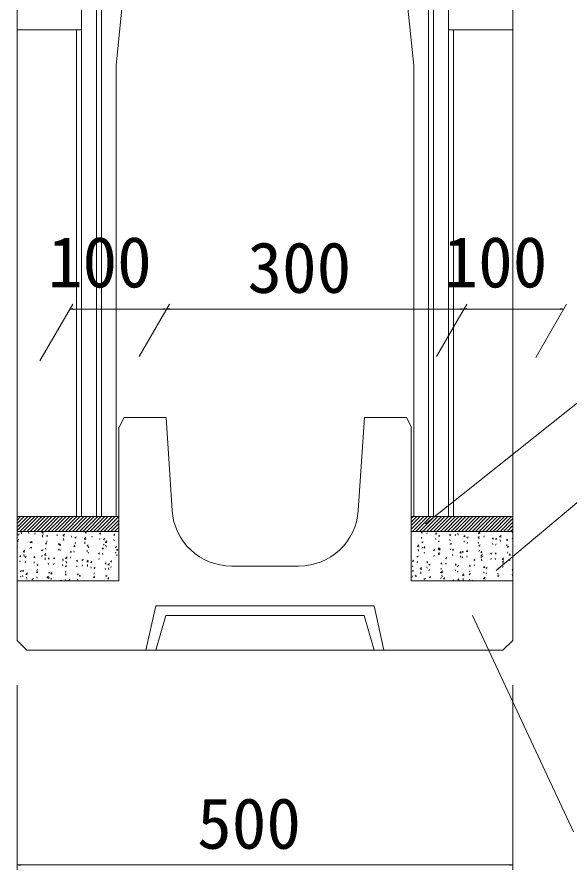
# Model space of a CAD drawing. Units: millimetres on the paper, scale 1:20. Extents: x 2 to 843, y -1 to 593.
# Drawn here: x 340.68 to 368.56, y 418.33 to 461.35 of the extents above; entities that cross this region are included whole.
import ezdxf
from ezdxf.enums import TextEntityAlignment as Align

# ---------------------------------------------------------------- set-up
doc = ezdxf.new("R2010")
doc.units = ezdxf.units.MM
for name, color, linetype, lineweight in [('0_2', 7, 'Continuous', 18), ('D-STR-DIM（寸法）', 7, 'Continuous', 18), ('D-STR-HTXT（旗揚げ）', 4, 'Continuous', 18), ('D-STR-STRn（構造物）', 5, 'Continuous', 18), ('D-STR-TXT（文字）', 7, 'Continuous', 18), ('D-STR（構造物外形線）', 1, 'Continuous', 18)]:
    doc.layers.add(name, color=color, linetype=linetype, lineweight=lineweight)
doc.styles.add('ＭＳ ゴシック', font='')
doc.styles.get('ＭＳ ゴシック').set_extended_font_data('MS Gothic')

msp = doc.modelspace()

# ---------------------------------------------------------------- linework, layer by layer
at = {"layer": '0_2'}
for p, q in [((343.344, 446.615), (343.494, 446.64)), ((343.494, 446.59), (343.344, 446.615)), ((348.068, 446.64), (348.218, 446.615)), ((348.218, 446.615), (348.068, 446.59)), ((348.218, 446.615), (348.368, 446.64)), ((348.368, 446.59), (348.218, 446.615)), ((363.068, 446.64), (363.218, 446.615)), ((363.218, 446.615), (363.068, 446.59)), ((363.218, 446.615), (363.368, 446.64)), ((363.368, 446.59), (363.218, 446.615)), ((368.093, 446.64), (368.243, 446.615)), ((368.243, 446.615), (368.093, 446.59)), ((340.683, 418.578), (340.833, 418.603)), ((340.833, 418.553), (340.683, 418.578)), ((365.533, 418.603), (365.683, 418.578)), ((365.683, 418.578), (365.533, 418.553))]:
    msp.add_line(p, q, dxfattribs=at)
at = {"layer": '0_2', "color": 9}
for p, q in [((343.344, 446.615), (343.364, 446.615)), ((348.218, 446.615), (348.198, 446.615)), ((348.218, 446.615), (348.238, 446.615)), ((363.218, 446.615), (363.198, 446.615)), ((363.218, 446.615), (363.238, 446.615)), ((368.243, 446.615), (368.223, 446.615)), ((340.683, 418.578), (340.703, 418.578)), ((365.683, 418.578), (365.663, 418.578))]:
    msp.add_line(p, q, dxfattribs=at)
at = {"layer": 'D-STR-DIM（寸法）'}
for p, q in [((341.838, 444.007), (343.488, 446.865)), ((348.198, 446.615), (343.364, 446.615)), ((346.838, 444.225), (348.362, 446.865)), ((346.838, 444.225), (348.362, 446.865)), ((348.238, 446.615), (363.198, 446.615)), ((361.838, 444.225), (363.362, 446.865)), ((361.838, 444.225), (363.362, 446.865)), ((363.238, 446.615), (368.223, 446.615)), ((366.838, 444.182), (368.387, 446.865)), ((340.683, 427.656), (340.683, 418.328)), ((365.683, 427.656), (365.683, 418.328)), ((340.703, 418.578), (365.663, 418.578))]:
    msp.add_line(p, q, dxfattribs=at)
at = {"layer": 'D-STR-HTXT（旗揚げ）'}
for p, q in [((361.273, 435.792), (374.308, 446.159)), ((364.844, 433.433), (373.49, 440.697)), ((363.652, 431.156), (368.736, 420.244))]:
    msp.add_line(p, q, dxfattribs=at)
at = {"layer": 'D-STR-STRn（構造物）'}
for p, q in [((340.683, 435.406), (340.683, 436.156)), ((340.683, 436.152), (340.688, 436.156)), ((340.683, 435.975), (340.864, 436.156)), ((340.683, 435.798), (341.041, 436.156)), ((340.683, 435.621), (341.218, 436.156)), ((340.683, 435.444), (341.395, 436.156)), ((340.822, 435.406), (341.572, 436.156)), ((340.998, 435.406), (341.748, 436.156)), ((341.175, 435.406), (341.925, 436.156)), ((341.352, 435.406), (342.102, 436.156)), ((341.529, 435.406), (342.279, 436.156)), ((341.705, 435.406), (342.455, 436.156)), ((341.882, 435.406), (342.632, 436.156)), ((342.059, 435.406), (342.809, 436.156)), ((342.236, 435.406), (342.986, 436.156)), ((342.413, 435.406), (343.163, 436.156)), ((342.589, 435.406), (343.339, 436.156)), ((342.766, 435.406), (343.516, 436.156)), ((342.943, 435.406), (343.693, 436.156)), ((343.12, 435.406), (343.87, 436.156)), ((343.296, 435.406), (344.046, 436.156)), ((343.473, 435.406), (344.223, 436.156)), ((343.65, 435.406), (344.4, 436.156)), ((343.827, 435.406), (344.577, 436.156)), ((344.004, 435.406), (344.754, 436.156)), ((344.18, 435.406), (344.93, 436.156)), ((344.357, 435.406), (345.107, 436.156)), ((344.534, 435.406), (345.284, 436.156)), ((344.711, 435.406), (345.461, 436.156)), ((344.887, 435.406), (345.637, 436.156)), ((345.064, 435.406), (345.808, 436.15)), ((345.241, 435.406), (345.808, 435.973)), ((345.418, 435.406), (345.808, 435.797)), ((360.558, 436.051), (360.663, 436.156)), ((360.558, 435.874), (360.84, 436.156)), ((360.558, 435.697), (361.017, 436.156)), ((360.558, 435.52), (361.194, 436.156)), ((360.621, 435.406), (361.371, 436.156)), ((360.797, 435.406), (361.547, 436.156)), ((360.974, 435.406), (361.724, 436.156)), ((361.151, 435.406), (361.901, 436.156)), ((361.328, 435.406), (362.078, 436.156)), ((361.504, 435.406), (362.254, 436.156)), ((361.681, 435.406), (362.431, 436.156)), ((361.858, 435.406), (362.608, 436.156)), ((362.035, 435.406), (362.785, 436.156)), ((362.212, 435.406), (362.962, 436.156)), ((362.388, 435.406), (363.138, 436.156)), ((362.565, 435.406), (363.315, 436.156)), ((362.742, 435.406), (363.492, 436.156)), ((362.919, 435.406), (363.669, 436.156)), ((363.095, 435.406), (363.845, 436.156)), ((363.272, 435.406), (364.022, 436.156)), ((363.449, 435.406), (364.199, 436.156)), ((363.626, 435.406), (364.376, 436.156)), ((363.803, 435.406), (364.553, 436.156)), ((363.979, 435.406), (364.729, 436.156)), ((364.156, 435.406), (364.906, 436.156)), ((364.333, 435.406), (365.083, 436.156)), ((364.51, 435.406), (365.26, 436.156)), ((364.686, 435.406), (365.436, 436.156)), ((364.863, 435.406), (365.613, 436.156)), ((365.04, 435.406), (365.683, 436.049)), ((365.217, 435.406), (365.683, 435.873)), ((365.683, 435.406), (365.683, 436.156)), ((340.683, 435.406), (345.808, 435.406)), ((340.683, 435.406), (340.683, 432.906)), ((340.906, 435.276), (340.894, 435.371)), ((341.276, 435.305), (341.264, 435.367)), ((341.926, 435.347), (341.983, 435.406)), ((343.406, 435.399), (343.412, 435.406)), ((343.406, 435.4), (343.466, 435.394)), ((344.124, 435.337), (344.172, 435.394)), ((344.46, 435.406), (344.492, 435.384)), ((345.595, 435.406), (345.808, 435.62)), ((345.771, 435.406), (345.808, 435.443)), ((365.683, 435.406), (360.558, 435.406)), ((361.06, 435.335), (361.108, 435.393)), ((361.853, 435.385), (361.85, 435.406)), ((363.94, 435.29), (364.018, 435.371)), ((364.235, 435.406), (364.258, 435.391)), ((365.394, 435.406), (365.683, 435.696)), ((365.57, 435.406), (365.683, 435.519)), ((365.645, 435.344), (365.683, 435.359)), ((365.683, 435.406), (365.683, 432.906)), ((340.683, 434.907), (340.724, 434.956)), ((340.727, 435.255), (340.797, 435.282)), ((340.727, 435.255), (340.777, 435.222)), ((340.738, 434.945), (340.758, 435.006)), ((341.578, 435.268), (341.598, 435.328)), ((341.926, 435.347), (342.015, 435.333)), ((341.973, 435.111), (341.962, 435.206)), ((341.993, 435.242), (341.981, 435.305)), ((342.164, 435.175), (342.234, 435.202)), ((342.165, 435.175), (342.214, 435.142)), ((342.175, 434.865), (342.195, 434.926)), ((342.71, 435.179), (342.698, 435.242)), ((342.993, 435.181), (343.071, 435.262)), ((342.993, 435.181), (343.082, 435.167)), ((343.015, 435.188), (343.035, 435.248)), ((343.04, 434.945), (343.029, 435.04)), ((343.427, 435.116), (343.416, 435.179)), ((343.602, 435.095), (343.672, 435.122)), ((343.602, 435.095), (343.651, 435.062)), ((344.061, 435.016), (344.138, 435.097)), ((344.061, 435.016), (344.15, 435.002)), ((344.124, 435.337), (344.183, 435.332)), ((344.145, 435.054), (344.133, 435.116)), ((344.452, 435.108), (344.472, 435.168)), ((344.841, 435.274), (344.889, 435.331)), ((344.841, 435.274), (344.901, 435.269)), ((344.862, 434.991), (344.85, 435.054)), ((345.039, 435.015), (345.109, 435.042)), ((345.039, 435.015), (345.089, 434.982)), ((345.128, 434.85), (345.206, 434.931)), ((345.558, 435.211), (345.606, 435.269)), ((345.558, 435.211), (345.618, 435.206)), ((345.579, 434.928), (345.568, 434.991)), ((360.558, 435.287), (360.564, 435.289)), ((361.06, 435.335), (361.12, 435.33)), ((361.081, 435.052), (361.07, 435.115)), ((361.344, 435.274), (361.364, 435.335)), ((361.778, 435.272), (361.826, 435.33)), ((361.778, 435.272), (361.837, 435.267)), ((361.799, 434.989), (361.787, 435.052)), ((361.931, 435.182), (362.001, 435.209)), ((361.931, 435.182), (361.98, 435.148)), ((361.941, 434.872), (361.961, 434.932)), ((362.495, 435.21), (362.543, 435.267)), ((362.495, 435.21), (362.555, 435.204)), ((362.516, 434.926), (362.504, 434.989)), ((362.781, 435.194), (362.802, 435.255)), ((362.92, 435.219), (362.909, 435.314)), ((363.212, 435.147), (363.26, 435.204)), ((363.212, 435.147), (363.272, 435.142)), ((363.233, 434.864), (363.222, 434.926)), ((363.368, 435.102), (363.438, 435.129)), ((363.368, 435.102), (363.418, 435.068)), ((363.929, 435.084), (363.977, 435.142)), ((363.929, 435.084), (363.989, 435.079)), ((363.94, 435.29), (364.029, 435.276)), ((363.987, 435.054), (363.976, 435.149)), ((364.218, 435.114), (364.239, 435.174)), ((364.647, 435.021), (364.695, 435.079)), ((364.647, 435.021), (364.706, 435.016)), ((364.805, 435.022), (364.875, 435.049)), ((364.805, 435.022), (364.855, 434.988)), ((365.008, 435.124), (365.086, 435.205)), ((365.008, 435.124), (365.097, 435.11)), ((365.054, 434.888), (365.043, 434.983)), ((365.364, 434.959), (365.412, 435.016)), ((365.364, 434.959), (365.424, 434.953)), ((365.645, 435.344), (365.683, 435.319)), ((365.656, 435.034), (365.676, 435.094)), ((340.683, 434.898), (340.736, 434.893)), ((340.697, 434.615), (340.685, 434.678)), ((341.324, 434.853), (341.394, 434.88)), ((341.324, 434.853), (341.374, 434.819)), ((341.335, 434.543), (341.355, 434.603)), ((341.393, 434.836), (341.441, 434.893)), ((341.393, 434.836), (341.453, 434.83)), ((341.414, 434.552), (341.403, 434.615)), ((342.11, 434.773), (342.159, 434.83)), ((342.11, 434.773), (342.17, 434.768)), ((342.132, 434.49), (342.12, 434.552)), ((342.761, 434.773), (342.831, 434.8)), ((342.761, 434.773), (342.811, 434.739)), ((342.772, 434.462), (342.792, 434.523)), ((342.828, 434.71), (342.876, 434.767)), ((342.828, 434.71), (342.888, 434.705)), ((343.545, 434.647), (343.593, 434.705)), ((343.545, 434.647), (343.605, 434.642)), ((343.612, 434.785), (343.632, 434.845)), ((344.107, 434.78), (344.096, 434.875)), ((344.198, 434.693), (344.268, 434.72)), ((344.199, 434.693), (344.248, 434.659)), ((344.262, 434.585), (344.31, 434.642)), ((344.262, 434.585), (344.322, 434.579)), ((344.98, 434.522), (345.028, 434.579)), ((344.98, 434.522), (345.039, 434.517)), ((345.049, 434.705), (345.069, 434.765)), ((345.128, 434.85), (345.217, 434.836)), ((345.174, 434.614), (345.163, 434.709)), ((345.636, 434.613), (345.706, 434.639)), ((345.636, 434.613), (345.685, 434.579)), ((345.697, 434.459), (345.745, 434.516)), ((360.871, 434.647), (360.949, 434.728)), ((360.871, 434.647), (360.96, 434.633)), ((360.918, 434.411), (360.907, 434.506)), ((361.09, 434.859), (361.16, 434.886)), ((361.091, 434.859), (361.14, 434.826)), ((361.101, 434.549), (361.121, 434.61)), ((361.199, 434.583), (361.247, 434.64)), ((361.199, 434.583), (361.259, 434.578)), ((361.916, 434.52), (361.964, 434.578)), ((361.916, 434.52), (361.976, 434.515)), ((361.939, 434.481), (362.016, 434.562)), ((362.528, 434.779), (362.598, 434.806)), ((362.528, 434.779), (362.577, 434.746)), ((362.538, 434.469), (362.558, 434.529)), ((362.634, 434.457), (362.682, 434.515)), ((363.378, 434.792), (363.398, 434.852)), ((363.95, 434.801), (363.939, 434.864)), ((363.965, 434.699), (364.035, 434.726)), ((363.965, 434.699), (364.015, 434.666)), ((364.668, 434.738), (364.656, 434.801)), ((364.815, 434.711), (364.836, 434.772)), ((365.385, 434.675), (365.373, 434.738)), ((365.402, 434.619), (365.472, 434.646)), ((365.402, 434.619), (365.452, 434.586)), ((340.815, 434.146), (340.863, 434.204)), ((340.815, 434.146), (340.874, 434.141)), ((340.991, 434.373), (341.069, 434.454)), ((340.991, 434.373), (341.08, 434.359)), ((341.038, 434.137), (341.027, 434.232)), ((341.081, 434.128), (341.151, 434.155)), ((341.081, 434.128), (341.131, 434.094)), ((341.532, 434.083), (341.58, 434.141)), ((341.532, 434.083), (341.592, 434.078)), ((341.921, 434.45), (341.991, 434.477)), ((341.921, 434.45), (341.971, 434.417)), ((341.932, 434.14), (341.952, 434.2)), ((342.059, 434.207), (342.137, 434.288)), ((342.059, 434.207), (342.148, 434.193)), ((342.105, 433.971), (342.094, 434.066)), ((342.249, 434.021), (342.297, 434.078)), ((342.518, 434.048), (342.588, 434.074)), ((342.849, 434.427), (342.837, 434.49)), ((343.126, 434.041), (343.204, 434.123)), ((343.358, 434.37), (343.428, 434.397)), ((343.358, 434.37), (343.408, 434.337)), ((343.369, 434.06), (343.389, 434.12)), ((343.566, 434.364), (343.554, 434.427)), ((344.209, 434.382), (344.229, 434.443)), ((344.283, 434.301), (344.272, 434.364)), ((344.795, 434.29), (344.865, 434.317)), ((344.795, 434.29), (344.845, 434.257)), ((345.001, 434.239), (344.989, 434.301)), ((345.646, 434.302), (345.666, 434.363)), ((345.697, 434.459), (345.757, 434.454)), ((345.718, 434.176), (345.706, 434.239)), ((360.847, 434.134), (360.917, 434.161)), ((360.847, 434.134), (360.897, 434.101)), ((361.22, 434.3), (361.208, 434.362)), ((361.687, 434.457), (361.757, 434.484)), ((361.687, 434.457), (361.737, 434.423)), ((361.698, 434.146), (361.718, 434.207)), ((361.937, 434.237), (361.926, 434.3)), ((361.939, 434.481), (362.028, 434.467)), ((361.985, 434.245), (361.974, 434.34)), ((362.284, 434.054), (362.354, 434.081)), ((362.634, 434.457), (362.693, 434.452)), ((362.655, 434.174), (362.643, 434.237)), ((363.006, 434.316), (363.084, 434.397)), ((363.006, 434.316), (363.095, 434.302)), ((363.052, 434.08), (363.041, 434.175)), ((363.124, 434.377), (363.194, 434.404)), ((363.125, 434.377), (363.174, 434.343)), ((363.135, 434.066), (363.155, 434.127)), ((363.351, 434.395), (363.399, 434.452)), ((363.351, 434.395), (363.411, 434.389)), ((363.372, 434.112), (363.36, 434.174)), ((363.975, 434.389), (363.995, 434.449)), ((364.068, 434.332), (364.116, 434.389)), ((364.068, 434.332), (364.128, 434.327)), ((364.073, 434.15), (364.151, 434.231)), ((364.073, 434.15), (364.162, 434.136)), ((364.089, 434.049), (364.078, 434.111)), ((364.562, 434.297), (364.632, 434.323)), ((364.562, 434.297), (364.611, 434.263)), ((364.785, 434.269), (364.834, 434.327)), ((364.785, 434.269), (364.845, 434.264)), ((365.14, 433.985), (365.218, 434.066)), ((365.412, 434.309), (365.432, 434.369)), ((365.503, 434.206), (365.551, 434.264)), ((365.503, 434.206), (365.562, 434.201)), ((340.836, 433.863), (340.824, 433.926)), ((341.091, 433.817), (341.112, 433.878)), ((341.553, 433.8), (341.541, 433.863)), ((341.678, 433.725), (341.748, 433.752)), ((341.678, 433.725), (341.728, 433.692)), ((342.249, 434.021), (342.309, 434.015)), ((342.27, 433.738), (342.259, 433.8)), ((342.518, 434.048), (342.568, 434.014)), ((342.528, 433.737), (342.549, 433.798)), ((342.966, 433.958), (343.015, 434.015)), ((342.966, 433.958), (343.026, 433.953)), ((342.988, 433.675), (342.976, 433.737)), ((343.115, 433.645), (343.185, 433.672)), ((343.115, 433.645), (343.165, 433.611)), ((343.126, 434.042), (343.215, 434.028)), ((343.173, 433.806), (343.162, 433.9)), ((343.684, 433.895), (343.732, 433.953)), ((343.684, 433.895), (343.744, 433.89)), ((343.705, 433.612), (343.693, 433.675)), ((343.955, 433.968), (344.025, 433.994)), ((343.955, 433.968), (344.005, 433.934)), ((343.966, 433.657), (343.986, 433.718)), ((344.193, 433.876), (344.271, 433.957)), ((344.193, 433.876), (344.282, 433.862)), ((344.24, 433.64), (344.229, 433.735)), ((344.401, 433.832), (344.449, 433.89)), ((344.401, 433.832), (344.461, 433.827)), ((344.806, 433.98), (344.826, 434.04)), ((345.118, 433.77), (345.166, 433.827)), ((345.118, 433.77), (345.178, 433.764)), ((345.26, 433.71), (345.338, 433.792)), ((345.26, 433.711), (345.349, 433.697)), ((345.392, 433.887), (345.462, 433.914)), ((345.392, 433.887), (345.442, 433.854)), ((345.403, 433.577), (345.423, 433.638)), ((360.62, 433.893), (360.669, 433.951)), ((360.62, 433.894), (360.68, 433.888)), ((360.642, 433.61), (360.63, 433.673)), ((360.858, 433.824), (360.878, 433.884)), ((361.338, 433.831), (361.386, 433.888)), ((361.338, 433.831), (361.398, 433.826)), ((361.444, 433.732), (361.514, 433.758)), ((361.444, 433.732), (361.494, 433.698)), ((362.055, 433.768), (362.103, 433.825)), ((362.055, 433.768), (362.115, 433.763)), ((362.284, 434.054), (362.334, 434.021)), ((362.295, 433.744), (362.315, 433.804)), ((362.772, 433.705), (362.82, 433.763)), ((362.772, 433.705), (362.832, 433.7)), ((362.881, 433.652), (362.951, 433.678)), ((362.881, 433.652), (362.931, 433.618)), ((363.49, 433.642), (363.538, 433.7)), ((363.49, 433.643), (363.549, 433.637)), ((363.721, 433.974), (363.791, 434.001)), ((363.721, 433.974), (363.771, 433.941)), ((363.732, 433.664), (363.752, 433.724)), ((364.12, 433.914), (364.109, 434.009)), ((364.207, 433.58), (364.255, 433.637)), ((364.572, 433.986), (364.592, 434.047)), ((364.806, 433.986), (364.795, 434.049)), ((365.14, 433.985), (365.229, 433.971)), ((365.159, 433.894), (365.229, 433.921)), ((365.159, 433.894), (365.208, 433.86)), ((365.169, 433.584), (365.189, 433.644)), ((365.187, 433.749), (365.176, 433.843)), ((365.524, 433.923), (365.512, 433.986)), ((340.838, 433.403), (340.908, 433.429)), ((340.838, 433.403), (340.887, 433.369)), ((340.953, 433.394), (341.002, 433.451)), ((340.953, 433.394), (341.013, 433.389)), ((341.124, 433.233), (341.202, 433.314)), ((341.124, 433.233), (341.213, 433.219)), ((341.671, 433.331), (341.719, 433.389)), ((341.671, 433.331), (341.73, 433.326)), ((341.688, 433.415), (341.708, 433.475)), ((342.275, 433.322), (342.345, 433.349)), ((342.275, 433.322), (342.325, 433.289)), ((342.388, 433.268), (342.436, 433.326)), ((342.388, 433.269), (342.448, 433.263)), ((343.105, 433.206), (343.153, 433.263)), ((343.105, 433.206), (343.165, 433.201)), ((343.125, 433.335), (343.146, 433.395)), ((343.712, 433.242), (343.782, 433.269)), ((343.712, 433.242), (343.762, 433.209)), ((344.422, 433.549), (344.41, 433.612)), ((344.552, 433.565), (344.622, 433.592)), ((344.552, 433.565), (344.602, 433.531)), ((344.562, 433.255), (344.583, 433.315)), ((345.139, 433.487), (345.128, 433.549)), ((345.307, 433.474), (345.296, 433.569)), ((360.604, 433.409), (360.674, 433.436)), ((360.604, 433.409), (360.654, 433.376)), ((361.004, 433.507), (361.082, 433.588)), ((361.004, 433.507), (361.093, 433.493)), ((361.05, 433.271), (361.039, 433.366)), ((361.359, 433.548), (361.347, 433.61)), ((361.454, 433.421), (361.475, 433.482)), ((362.041, 433.329), (362.111, 433.356)), ((362.041, 433.329), (362.091, 433.295)), ((362.076, 433.485), (362.064, 433.548)), ((362.071, 433.341), (362.149, 433.423)), ((362.071, 433.342), (362.16, 433.328)), ((362.793, 433.422), (362.782, 433.485)), ((362.892, 433.341), (362.912, 433.402)), ((363.138, 433.176), (363.216, 433.257)), ((363.478, 433.249), (363.548, 433.276)), ((363.478, 433.249), (363.528, 433.215)), ((363.511, 433.359), (363.499, 433.422)), ((364.207, 433.58), (364.267, 433.575)), ((364.228, 433.297), (364.216, 433.359)), ((364.318, 433.571), (364.388, 433.598)), ((364.318, 433.571), (364.368, 433.538)), ((364.329, 433.261), (364.349, 433.322)), ((364.924, 433.517), (364.972, 433.574)), ((364.924, 433.517), (364.984, 433.512)), ((364.945, 433.234), (364.934, 433.297)), ((365.641, 433.454), (365.683, 433.504)), ((365.641, 433.454), (365.683, 433.451)), ((365.662, 433.171), (365.651, 433.234)), ((340.848, 433.092), (340.868, 433.153)), ((340.974, 433.111), (340.963, 433.174)), ((341.171, 432.997), (341.16, 433.092)), ((341.434, 433), (341.505, 433.027)), ((341.435, 433), (341.484, 432.966)), ((341.692, 433.048), (341.68, 433.111)), ((342.191, 433.067), (342.269, 433.149)), ((342.191, 433.067), (342.28, 433.054)), ((342.229, 432.906), (342.227, 432.926)), ((342.285, 433.012), (342.305, 433.073)), ((342.409, 432.985), (342.397, 433.048)), ((342.872, 432.92), (342.942, 432.947)), ((342.872, 432.92), (342.892, 432.906)), ((343.126, 432.923), (343.115, 432.985)), ((343.262, 432.906), (343.336, 432.983)), ((343.722, 432.932), (343.743, 432.993)), ((343.822, 433.143), (343.871, 433.2)), ((343.823, 433.143), (343.882, 433.138)), ((343.835, 432.906), (343.832, 432.923)), ((344.54, 433.08), (344.588, 433.138)), ((344.54, 433.08), (344.6, 433.075)), ((345.149, 433.162), (345.219, 433.189)), ((345.149, 433.162), (345.199, 433.129)), ((345.177, 432.906), (345.18, 432.912)), ((345.257, 433.017), (345.305, 433.075)), ((345.257, 433.018), (345.317, 433.012)), ((360.614, 433.099), (360.634, 433.159)), ((360.759, 433.141), (360.807, 433.199)), ((360.759, 433.141), (360.819, 433.136)), ((360.771, 432.906), (360.769, 432.921)), ((361.201, 433.006), (361.271, 433.033)), ((361.201, 433.006), (361.251, 432.973)), ((361.476, 433.078), (361.525, 433.136)), ((361.477, 433.079), (361.536, 433.073)), ((362.051, 433.019), (362.072, 433.079)), ((362.118, 433.105), (362.107, 433.2)), ((362.194, 433.016), (362.242, 433.073)), ((362.194, 433.016), (362.254, 433.011)), ((362.638, 432.926), (362.708, 432.953)), ((362.638, 432.926), (362.668, 432.906)), ((362.911, 432.953), (362.959, 433.01)), ((362.911, 432.953), (362.971, 432.948)), ((363.138, 433.176), (363.227, 433.162)), ((363.185, 432.94), (363.174, 433.035)), ((363.488, 432.939), (363.509, 432.999)), ((363.641, 432.906), (363.676, 432.948)), ((364.206, 433.01), (364.283, 433.092)), ((364.206, 433.01), (364.295, 432.997)), ((364.915, 433.169), (364.985, 433.196)), ((364.915, 433.169), (364.965, 433.135)), ((364.941, 432.906), (364.946, 432.919)), ((365.331, 432.906), (365.351, 432.926))]:
    msp.add_line(p, q, dxfattribs=at)
at = {"layer": 'D-STR-TXT（文字）', "color": 5}
for p, q in [((340.683, 436.156), (345.808, 436.156)), ((365.683, 436.156), (360.558, 436.156))]:
    msp.add_line(p, q, dxfattribs=at)
at = {"layer": 'D-STR（構造物外形線）'}
for p, q in [((340.683, 470.656), (340.683, 436.156)), ((343.933, 436.156), (343.933, 470.906)), ((344.683, 436.156), (344.683, 470.906)), ((344.933, 436.156), (344.933, 470.906)), ((361.433, 436.156), (361.433, 470.906)), ((361.683, 436.156), (361.683, 470.906)), ((362.433, 436.156), (362.433, 470.906)), ((365.683, 470.656), (365.683, 436.156)), ((346.183, 463.906), (345.683, 458.906)), ((360.183, 463.906), (360.683, 458.906)), ((340.683, 460.696), (343.933, 460.696)), ((343.683, 436.156), (343.683, 460.696)), ((365.683, 460.696), (362.433, 460.696)), ((362.683, 436.156), (362.683, 460.696)), ((345.683, 458.906), (345.683, 436.156)), ((360.683, 458.906), (360.683, 436.156)), ((346.077, 441.156), (345.827, 440.656)), ((346.077, 441.156), (348.202, 441.156)), ((346.077, 441.156), (348.202, 441.156)), ((348.202, 441.156), (348.503, 436.464)), ((358.202, 441.156), (357.889, 436.456)), ((360.327, 441.156), (358.202, 441.156)), ((360.327, 441.156), (360.577, 440.656)), ((345.808, 440.656), (345.808, 432.906)), ((360.558, 440.694), (360.558, 432.906)), ((345.683, 436.156), (340.683, 436.156)), ((360.683, 436.156), (365.683, 436.156)), ((351.497, 433.656), (354.895, 433.656)), ((340.683, 429.906), (340.683, 432.906)), ((340.683, 432.906), (345.808, 432.906)), ((365.683, 432.906), (360.558, 432.906)), ((365.683, 432.906), (365.683, 429.906)), ((347.183, 429.406), (347.683, 431.656)), ((347.683, 431.656), (358.683, 431.656)), ((359.183, 429.406), (358.683, 431.656)), ((347.683, 429.406), (348.183, 431.156)), ((348.183, 431.156), (358.183, 431.156)), ((358.183, 431.156), (358.683, 429.406)), ((341.183, 429.406), (340.683, 429.906)), ((365.683, 429.906), (365.183, 429.406)), ((365.183, 429.406), (341.183, 429.406)), ((365.183, 429.406), (341.183, 429.406))]:
    msp.add_line(p, q, dxfattribs=at)
for centre, start, end in [((351.497, 436.656), 183.671, 269.9961), ((354.895, 436.656), 269.9961, 356.1857)]:
    msp.add_arc(centre, 3, start, end, dxfattribs=at)

# ---------------------------------------------------------------- texts
at = {"layer": 'D-STR-DIM（寸法）', "style": 'ＭＳ ゴシック'}
for s, p in [('100', (342.237, 446.94)), ('100', (362.186, 446.94)), ('300', (352.298, 446.665)), ('500', (349.763, 418.628))]:
    msp.add_text(s, height=2.566, dxfattribs=at).set_placement(p, align=Align.BOTTOM_LEFT)

doc.saveas('drawing.dxf')
